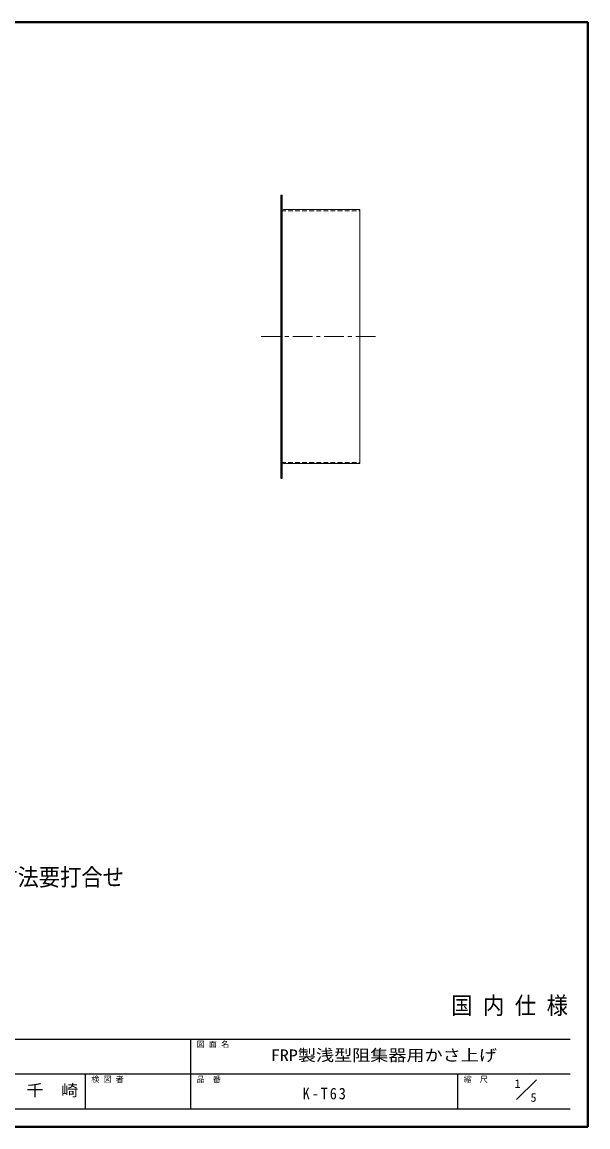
# Model space of a CAD drawing. Units: millimetres, scale not verified. Extents: x -1061 to 964, y -679 to 726.
# Drawn here: x 245 to 964, y -679 to 726 of the extents above; entities that cross this region are included whole.
import ezdxf
from ezdxf.enums import TextEntityAlignment as Align

# ---------------------------------------------------------------- set-up
doc = ezdxf.new("R2010")
doc.units = ezdxf.units.MM
doc.header["$LTSCALE"] = 5
doc.linetypes.add('CHAIN1', pattern=[8, 5, -1, 1, -1])
doc.linetypes.add('DASHED1', pattern=[1.8, 1.2, -0.6])
doc.layers.add('0-0', color=7, linetype='Continuous', lineweight=18)
doc.styles.add('ＭＳ ゴシック', font='')
doc.styles.get('ＭＳ ゴシック').set_extended_font_data('MS Gothic')

msp = doc.modelspace()

# ---------------------------------------------------------------- linework, layer by layer
at = {"layer": '0-0', "color": 1, "lineweight": 40}
for p, q in [((963.599, 725.957), (-1061.401, 725.957)), ((963.599, -679.043), (963.599, 725.957)), ((963.599, -679.043), (-1061.401, -679.043))]:
    msp.add_line(p, q, dxfattribs=at)
at = {"layer": '0-0', "color": 5, "lineweight": 25}
for p, q in [((573.599, 505.957), (575.099, 505.957)), ((573.599, 505.957), (573.599, 145.957)), ((575.099, 145.957), (575.099, 505.957)), ((573.599, 145.957), (575.099, 145.957))]:
    msp.add_line(p, q, dxfattribs=at)
at = {"layer": '0-0', "color": 4, "linetype": 'DASHED1', "lineweight": 9}
for p, q in [((573.599, 485.957), (673.599, 485.957)), ((573.599, 165.957), (673.599, 165.957))]:
    msp.add_line(p, q, dxfattribs=at)
at = {"layer": '0-0'}
for p, q in [((576.599, 487.457), (673.599, 487.457)), ((673.599, 487.457), (673.599, 164.457)), ((576.599, 164.457), (673.599, 164.457)), ((872.988, -644.297), (898.242, -619.043))]:
    msp.add_line(p, q, dxfattribs=at)
at = {"layer": '0-0', "color": 4, "linetype": 'CHAIN1', "lineweight": 9}
msp.add_line((548.599, 325.957), (698.599, 325.957), dxfattribs=at)
at = {"layer": '0-0', "color": 6, "lineweight": 25}
for p, q in [((-1038.901, -567.258), (941.099, -567.258)), ((458.957, -656.543), (458.957, -567.258)), ((941.099, -611.9), (-76.758, -611.9)), ((325.028, -656.543), (325.028, -611.9)), ((798.242, -656.543), (798.242, -611.9)), ((941.099, -656.543), (-1038.901, -656.543))]:
    msp.add_line(p, q, dxfattribs=at)
at = {"layer": '0-0'}
for centre, start, end in [((576.599, 488.957), 180, 270), ((576.599, 162.957), 90, 180)]:
    msp.add_arc(centre, 1.5, start, end, dxfattribs=at)

# ---------------------------------------------------------------- texts
at = {"layer": '0-0', "style": 'ＭＳ ゴシック'}
for s, height, width, p in [('＊Ｈ寸法要打合せ', 21.99, 0.9, (157.927, -379.043)), ('国 内 仕 様', 21.99, 0.9, (789.849, -542.258)), ('FRP製浅型阻集器用かさ上げ', 14.66, 1.15, (560.653, -599.579)), ('千\u3000崎', 14.66, 1.1, (250.028, -644.222))]:
    msp.add_text(s, height=height, dxfattribs=dict(at, width=width)).set_placement(p, align=Align.BOTTOM_LEFT)
for s, height, p in [('図 面 名', 7.331, (466.457, -579.758)), ('検 図 者', 7.331, (332.528, -624.4)), ('品\u3000番', 7.331, (466.457, -624.4)), ('縮\u3000尺', 7.331, (805.742, -624.4)), ('1', 11, (870.449, -632.805)), ('5', 11, (890.809, -650.495))]:
    msp.add_text(s, height=height, dxfattribs=at).set_placement(p, align=Align.BOTTOM_LEFT)
at = {"layer": '0-0', "insert": (601.099, -644.222), "char_height": 14.66, "attachment_point": 7, "style": 'ＭＳ ゴシック'}
msp.add_mtext('\\T1.28;\\W0.9;K-T63', dxfattribs=at)

doc.saveas('drawing.dxf')
